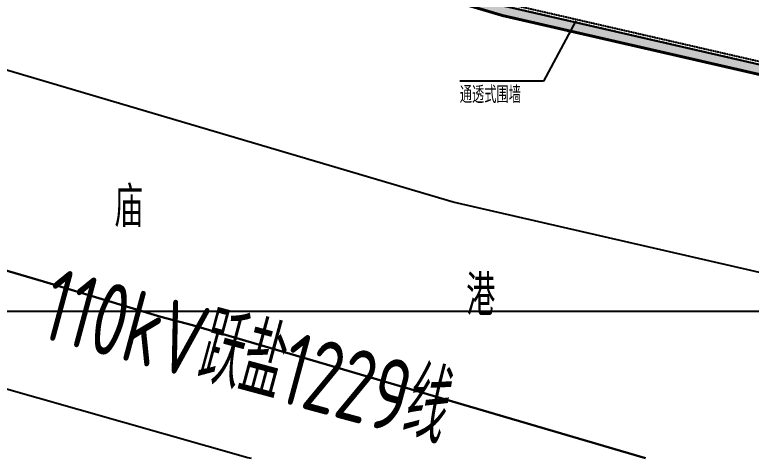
# Model space of a CAD drawing. Extents: x -11 to 40589024741, y -2 to 3380586937.
# Drawn here: x 40588163220 to 40588239671, y 3380091657 to 3380137690 of the extents above; entities that cross this region are included whole.
import ezdxf

# ---------------------------------------------------------------- set-up
doc = ezdxf.new("R2010")
doc.units = 0
doc.header["$LTSCALE"] = 10
doc.header["$MEASUREMENT"] = 0
doc.linetypes.add('CENTER', pattern=[50.8, 31.75, -6.35, 6.35, -6.35])
doc.linetypes.add('DASH', pattern=[0.35, 0.25, -0.1])
doc.layers.add('0-WALL', color=252, linetype='Continuous')
doc.styles.add('_TCH_DIM', font='SIMPLEX', dxfattribs={"bigfont": 'GBCBIG'})
doc.styles.get("Standard").update_dxf_attribs({"font": 'GBENOR', "width": 0.7, "bigfont": 'GBCBIG'})

msp = doc.modelspace()

# ---------------------------------------------------------------- hatches: boundary and pattern name
at = {"layer": '0-WALL'}
h = msp.add_hatch(dxfattribs=at)
h.set_pattern_fill('草坪或沼泽', color=256, scale=400, angle=-0.200256636)
h.set_pattern_definition([(359.79974, (40586781652.2, 3380096977.4), (1605.5824, 1594.398), [240, -48, 64, -48, 240, -960]), (359.79974, (40586781572.4, 3380097025.7), (1605.5824, 1594.398), [160, -120, 240, -120, 160, -800]), (359.79974, (40586782134.6, 3380097663.7), (1605.5824, 1594.398), [200, -80, 200, -1120]), (359.79974, (40586781335.8, 3380097986.5), (1605.5824, 1594.398), [80, -160, 80, -1280]), (89.79974, (40586781495.8, 3380097986), (-1594.398, 1605.5824), [144, -1456]), (89.79974, (40586781972.4, 3380097024.3), (-1594.398, 1605.5824), [160, -1440]), (89.79974, (40586782374.6, 3380097662.9), (-1594.398, 1605.5824), [160, -1440]), (44.79974, (40586782180.3, 3380097007.6), (5.5922, 1599.9902), [160, -2102.7417]), (134.79974, (40586781764.3, 3380097009), (-1599.9902, 5.5922), [160, -2102.7417]), (63.23469, (40586782132.4, 3380097015.7), (5.5922, 1599.99023), [160, -3417.7088]), (75.7635, (40586782052.4, 3380097024), (5.59221, 1599.99023), [160, -6436.969]), (75.7635, (40586782454.64, 3380097662.6), (5.59221, 1599.99023), [128, -6468.969]), (75.7635, (40586781527.76, 3380097985.85), (5.59221, 1599.99023), [112, -6484.969]), (103.835987, (40586781892.4, 3380097024.57), (5.59221, 1599.99023), [160, -6436.969]), (103.835987, (40586782294.64, 3380097663.17), (5.59221, 1599.99023), [128, -6468.969]), (103.835987, (40586781463.76, 3380097986.07), (5.59221, 1599.99023), [112, -6484.969]), (116.364795, (40586781812.4, 3380097016.85), (5.5922, 1599.99023), [160, -3417.7069])])
h.paths.add_polyline_path([(40588302101.650627, 3380196170.468816), (40588275532.998894, 3380123451.400391), (40588213851.098877, 3380137607.100394), (40588128542.39888, 3380162853.200394), (40588051310.197723, 3380185028.900719), (40588215760.938667, 3380403827.430827), (40588224457.898888, 3380415266.100397), (40588259176.227432, 3380461579.853973), (40588327409.831734, 3380431029.725285), (40588344233.506363, 3380419662.492857), (40588367371.5578, 3380409302.928), (40588374373.704453, 3380393980.898594), (40588343265.099297, 3380308835.863516), (40588342325.826973, 3380309179.036222), (40588348228.419678, 3380325334.510901), (40588347758.977524, 3380325506.026352), (40588351316.980003, 3380333787.979114), (40588373293.579567, 3380393938.55436), (40588366618.76474, 3380408544.319475), (40588343745.607887, 3380418785.283479), (40588326921.933281, 3380430152.515906), (40588259497.004578, 3380460340.577487), (40588225255.999771, 3380414663.566939), (40588216558.657242, 3380403224.394626), (40588052982.287758, 3380185589.19869), (40588128822.27935, 3380163813.243824), (40588214105.070473, 3380138574.811257), (40588274896.566856, 3380124623.454612), (40588301162.378349, 3380196513.641506)])
h.paths.add_polyline_path([(40588308330.118393, 3380213217.941715), (40588307390.846069, 3380213561.114415), (40588309294.968521, 3380218774.420028), (40588308825.8936, 3380218945.745433), (40588312382.598297, 3380227228.097439), (40588336080.200798, 3380292084.600181), (40588337019.473106, 3380291741.427476)])
msp.add_hatch(color=256, dxfattribs=at).paths.add_polyline_path([(40588221446.312233, 3380137043.93093), (40588220562.51252, 3380135815.558723), (40588220915.23185, 3380135626.908054)], flags=17)

# ---------------------------------------------------------------- linework, layer by layer
at = {"layer": '0-WALL', "linetype": 'CENTER', "ltscale": 0.2}
for p, q in [((40588128542.400002, 3380162853.2), (40588213851.100014, 3380137607.1)), ((40588213851.099998, 3380137607.1), (40588275533, 3380123451.4))]:
    msp.add_line(p, q, dxfattribs=at)
at = {"layer": '0-WALL'}
for p, q in [((40588221446.312233, 3380137043.93093), (40588218100, 3380130787.345625)), ((40588218100, 3380130787.345625), (40588209417.338463, 3380130787.345625))]:
    msp.add_line(p, q, dxfattribs=at)
msp.add_lwpolyline([(40588015062.5821, 3380106918.017643), (40588638762.5821, 3380106918.017643), (40588638762.5821, 3380476368.016743), (40588015062.5821, 3380476368.016743)], close=True, dxfattribs=at)
at = {"layer": '0-WALL', "color": 1, "linetype": 'DASH', "ltscale": 3, "const_width": 300}
msp.add_lwpolyline([(40588374373.70446, 3380393980.898591), (40588367371.557808, 3380409302.927993), (40588344233.506393, 3380419662.492842), (40588327409.831779, 3380431029.725266), (40588259176.227432, 3380461579.853973), (40588224457.898903, 3380415266.100388), (40588215760.938667, 3380403827.430825), (40588051310.197769, 3380185028.900704), (40588128542.398903, 3380162853.200386), (40588213851.098892, 3380137607.100389), (40588275532.998894, 3380123451.400389)], close=True, dxfattribs=at)
at = {"layer": '0-WALL'}
for points in [[(40588259497.004578, 3380460340.577487), (40588225255.999771, 3380414663.566939), (40588216558.657242, 3380403224.394626), (40588052982.287758, 3380185589.19869), (40588128822.27935, 3380163813.243824), (40588214105.070473, 3380138574.811257), (40588274896.566856, 3380124623.454612), (40588301162.378349, 3380196513.641506), (40588302101.650627, 3380196170.468816), (40588275532.998894, 3380123451.400391), (40588213851.098877, 3380137607.100394), (40588128542.39888, 3380162853.200394), (40588051310.197723, 3380185028.900719), (40588215760.938667, 3380403827.430827), (40588224457.898888, 3380415266.100397), (40588259176.227432, 3380461579.853973)], [(40588273516.70723, 3380103361.461239), (40588208738.726471, 3380118227.628645), (40588208738.726471, 3380118227.628645), (40588122911.826469, 3380143627.128645), (40588122911.826469, 3380143627.128645), (40588045797.126472, 3380165769.128645), (40588045797.126472, 3380165769.128645), (40587990761.703163, 3380181326.658241), (40587990761.703163, 3380181326.658241), (40587977606.900009, 3380163829.5), (40587977606.900009, 3380163829.5), (40588000055.700012, 3380158223.400001), (40588000055.700012, 3380158223.400001), (40588062190.100021, 3380138734.1), (40588062190.100021, 3380138734.1), (40588137573.400017, 3380118412.200001), (40588137573.400017, 3380118412.200001), (40588166203.700012, 3380110004.700001), (40588166203.700012, 3380110004.700001), (40588178373.600014, 3380106324.800001), (40588178373.600014, 3380106324.800001), (40588181681.800011, 3380105459.5), (40588181681.800011, 3380105459.5), (40588228683.598106, 3380091657.2)], [(40587953364.21122, 3380127315.967916), (40587995108.199989, 3380145941.3), (40588000151.099998, 3380145807.9), (40588074300.099991, 3380123927.5), (40588187421.300003, 3380091751.7), (40588187757.803146, 3380091657.2)]]:
    msp.add_lwpolyline(points, dxfattribs=at)
at = {"layer": '0-WALL', "linetype": 'CENTER', "ltscale": 0.2}
msp.add_lwpolyline([(40588374373.70446, 3380393980.898591), (40588367371.557808, 3380409302.927993), (40588344233.506393, 3380419662.492842), (40588327409.831779, 3380431029.725266), (40588259176.227432, 3380461579.853973), (40588224457.898903, 3380415266.100388), (40588215760.938667, 3380403827.430825), (40588051310.197769, 3380185028.900704), (40588128542.398903, 3380162853.200386), (40588213851.098892, 3380137607.100389), (40588275532.998894, 3380123451.400389)], close=True, dxfattribs=at)
at = {"layer": '0-WALL', "linetype": 'DASH'}
for points in [[(40588297421.678452, 3380186275.2518), (40588274896.566856, 3380124623.454611), (40588214105.070518, 3380138574.811246), (40588128822.279419, 3380163813.243817), (40588052982.287788, 3380185589.19868), (40588216558.660599, 3380403224.398946), (40588225255.999512, 3380414663.566556), (40588259497.004593, 3380460340.577489), (40588326921.933212, 3380430152.515933), (40588343745.607918, 3380418785.283481), (40588361534.817352, 3380410820.547568), (40588366618.76474, 3380408544.319479), (40588373293.579613, 3380393938.554342), (40588351315.522774, 3380333784.059697), (40588347755.687973, 3380325498.369755)], [(40588297139.896751, 3380186378.203611), (40588274705.637253, 3380124975.070877), (40588214181.261993, 3380138865.124507), (40588128906.243561, 3380164101.256846), (40588053483.914787, 3380185757.288075), (40588216797.976189, 3380403043.488082), (40588225495.429771, 3380414482.806521), (40588259593.237717, 3380459968.794543), (40588326775.563667, 3380429889.353124), (40588343599.238373, 3380418522.120672), (40588361412.225388, 3380410546.738856), (40588366392.926826, 3380408316.736924), (40588372969.542137, 3380393925.851067), (40588351036.598648, 3380333894.832758), (40588347480.050858, 3380325616.793515)]]:
    msp.add_lwpolyline(points, dxfattribs=at)
at = {"layer": '0-WALL', "lineweight": -3}
msp.add_lwpolyline([(40588228683.598099, 3380091657.2), (40588181681.800003, 3380105459.5), (40588181681.800003, 3380105459.5), (40588178373.599998, 3380106324.8), (40588178373.599998, 3380106324.8), (40588166203.699997, 3380110004.7), (40588166203.699997, 3380110004.7), (40588137573.400002, 3380118412.2), (40588137573.400002, 3380118412.2), (40588062190.099998, 3380138734.1), (40588062190.099998, 3380138734.1), (40588000055.699997, 3380158223.4), (40588000055.699997, 3380158223.4), (40587977606.900002, 3380163829.5), (40587977606.900002, 3380163829.5), (40587953364.21122, 3380131584.331925)], dxfattribs=at)

# ---------------------------------------------------------------- texts
at = {"layer": '0-WALL', "color": 7, "style": '_TCH_DIM'}
msp.add_text('通透式围墙', height=1762.962963, dxfattribs=at).set_placement((40588209417.338631, 3380128512.345625))
at = {"layer": '0-WALL'}
for s, p in [('庙', (40588173529.536728, 3380115651.748741)), ('港', (40588210078.777786, 3380106464.937702))]:
    msp.add_text(s, height=4200, rotation=0.0000073345, dxfattribs=at).set_placement(p)
at = {"layer": '0-WALL', "color": 254, "width": 0.8}
msp.add_text('110kV跃盐1229线', height=7500, rotation=344.9435323567, dxfattribs=at).set_placement((40588165576.149971, 3380104237.401354))

doc.saveas('drawing.dxf')
